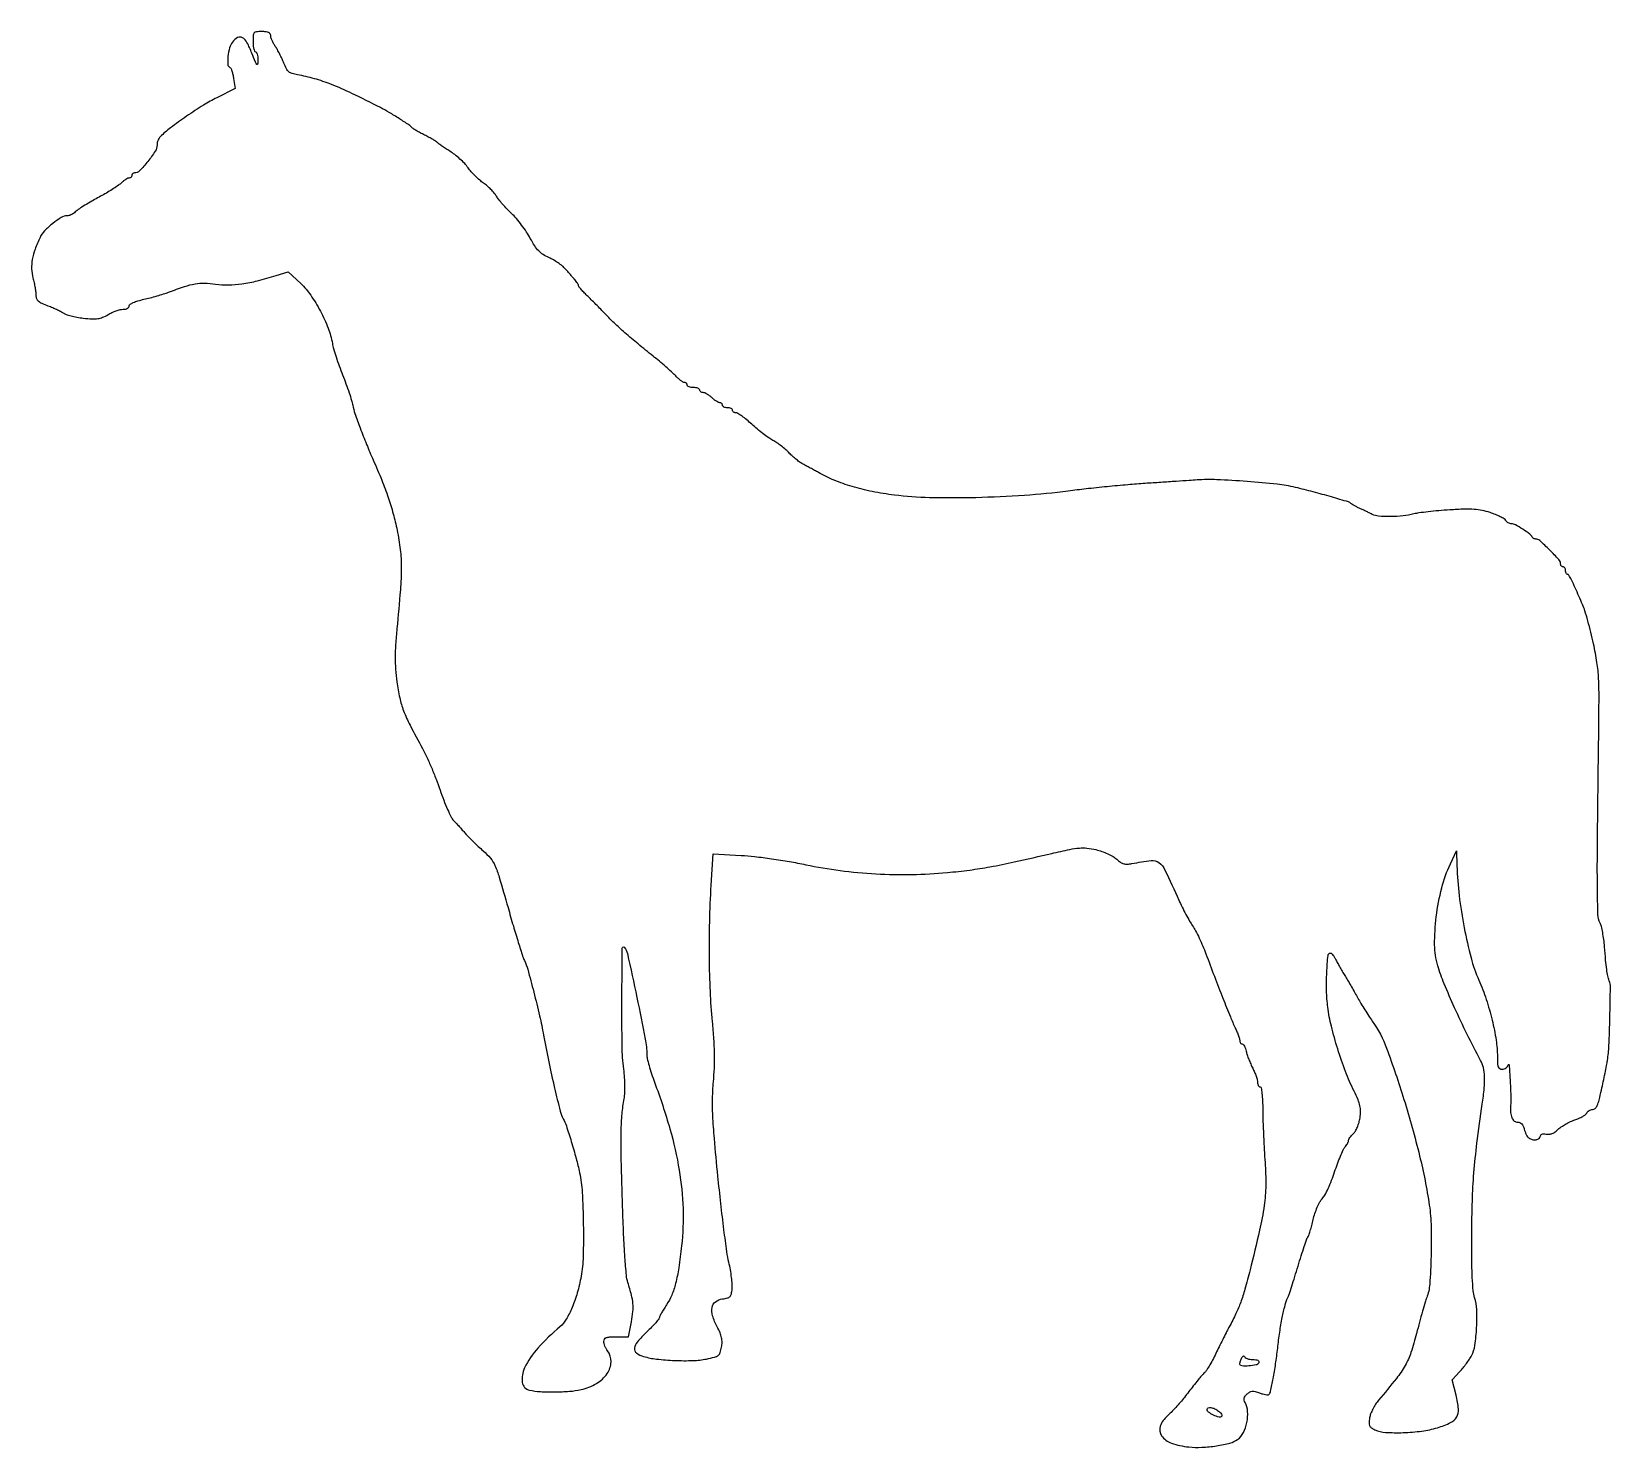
# Model space of a CAD drawing. Extents: x 0 to 626, y 0 to 561.
import ezdxf

# ---------------------------------------------------------------- set-up
doc = ezdxf.new("R2010")
doc.units = 0

msp = doc.modelspace()

# ---------------------------------------------------------------- linework, layer by layer
for points in [[(88, 557, 0.023598), (88.07239, 555.467056, 0.037669), (88.29375, 554.175, 0.04382), (88.612873, 553.251055, 0.295869), (89, 553, -0.271077), (89.380018, 552.777631, -0.058407), (89.685548, 552.045313, -0.045956), (89.883932, 550.995246, -0.029148), (89.929526, 549.75, -0.024329), (89.812666, 548.091126, -0.650809), (89.496298, 547.993979, -0.083939), (88.977938, 548.844487, -0.002855), (87.542582, 552.5, 0.030403), (85.619192, 556.702333, 0.142264), (83.781359, 558.587615, 0.260052), (81.891545, 558.600234, 0.103623), (79.855995, 556.855339, 0.097287), (78.711671, 554.555267, 0.041884), (78.082214, 551.172569, 0.03876), (78.009798, 547.993758, 0.293381), (78.847822, 546.833333, -0.196982), (79.213192, 546.483567, -0.023085), (79.631845, 545.410763, -0.024876), (80.022912, 544.030873, -0.017908), (80.326279, 542.458626), (80.956914, 538.417251), (73.67724, 534.815172, 0.024872), (68.373765, 531.854036, 0.011033), (61.672386, 527.453724, 0.010769), (55.302039, 522.861283, 0.032524), (51.25, 519.370093, 0.065035), (50.771144, 518.759045, 0.039657), (50.367188, 517.93449, 0.039145), (50.091733, 517.037733, 0.054998), (50, 516.206287, -0.14351), (49.244203, 513.627263, -0.02663), (46.328214, 509.571898, -0.024359), (43.033742, 505.855947, -0.201862), (41, 505, 0.099038), (40.618362, 504.923658, 0.097945), (40.29375, 504.70625, 0.097945), (40.076342, 504.381638, 0.099038), (40, 504, -0.103303), (39.920313, 503.618421, -0.09885), (39.693967, 503.29375, -0.096885), (39.355848, 503.076187, -0.094931), (38.958187, 503, 0.112187), (38.425145, 502.878875, 0.026611), (37.620406, 502.439152, 0.026062), (36.728061, 501.821552, 0.02313), (35.867012, 501.09073, -0.033901), (34.712777, 500.153045, -0.009107), (32.757371, 498.825996, -0.009183), (30.475589, 497.396457, -0.00938), (28.158826, 496.062102, 0.002775), (23.53104, 493.477494, 0.010529), (20.682515, 491.785639, 0.0167), (18.726939, 490.475122, 0.029542), (17.220803, 489.25, -0.047573), (16.587236, 488.771486, -0.035668), (15.811572, 488.367188, -0.036479), (15.018903, 488.090127, -0.065928), (14.338347, 488, 0.138858), (12.048399, 487.351539, 0.029755), (8.632875, 484.957252, 0.031825), (5.427764, 482.062753, 0.080512), (3.629074, 479.5, 0.02539), (1.63717, 474.795614, 0.044173), (0.542197, 470.70371, 0.051792), (0.282369, 466.981287, 0.056946), (0.813789, 463.406408, -0.011817), (1.267904, 461.53215, -0.010579), (1.65155, 459.568247, -0.010674), (1.921045, 457.790117, -0.032278), (2, 456.568357, 0.092232), (2.240964, 455.273181, 0.121648), (2.926481, 454.292346, 0.073919), (4.273536, 453.426787, 0.017542), (6.75, 452.413239, -0.01114), (8.678504, 451.65263, -0.011596), (10.545313, 450.816407, -0.011345), (12.123841, 450.020474, -0.04865), (13, 449.437717, 0.093446), (13.951427, 448.920655, 0.016891), (15.895558, 448.366498, 0.017682), (18.247718, 447.868747, 0.015199), (20.750834, 447.508902, 0.013894), (24.265346, 447.210868, 0.049513), (26.518811, 447.305867, 0.063589), (28.404585, 447.823881, 0.034502), (30.557994, 448.901716, -0.026271), (32.098858, 449.704914, -0.022884), (33.787234, 450.383629, -0.023534), (35.372954, 450.8558, -0.060661), (36.55716, 451, 0.051022), (37.506901, 451.097169, 0.074613), (38.294343, 451.387165, 0.096657), (38.815315, 451.821123, 0.172571), (39, 452.340285, -0.248263), (39.335289, 452.973935, -0.042826), (40.559528, 453.66166, -0.034737), (42.377352, 454.339218, -0.017467), (44.75, 454.951132, 0.008867), (47.24399, 455.548798, 0.006524), (49.985937, 456.295826, 0.006596), (52.561752, 457.070737, 0.014593), (54.5, 457.74462, -0.010278), (60.907644, 460.03456, -0.037921), (65.07337, 461.084366, -0.049755), (68.742807, 461.347678, -0.028199), (73.18642, 460.972745, 0.038992), (78.223401, 460.656944, 0.031562), (83.624274, 461.081425, 0.026399), (89.793776, 462.295629, 0.014497), (97.202507, 464.394809), (101.905014, 465.875751), (106.90501, 461.181507, -0.05303), (110.849509, 456.60133, -0.029466), (114.681476, 450.296065, -0.029384), (117.773684, 443.525555, -0.049152), (119.450717, 437.5, 0.027502), (119.936652, 435.407827, 0.007581), (120.929949, 432.178125, 0.007635), (122.168611, 428.547662, 0.007913), (123.503538, 425, -0.00639), (124.83687, 421.489062, -0.00652), (126.070747, 417.96875, -0.006354), (127.06347, 414.884247, -0.026823), (127.534638, 413, 0.034844), (128.399119, 409.764106, 0.00653), (130.467787, 403.985547, 0.007194), (132.990259, 397.505555, 0.007972), (135.616678, 391.320312, -0.008382), (139.009592, 383.311684, -0.01383), (141.573043, 376.424313, -0.015496), (143.538107, 370.018753, -0.015469), (145.103915, 363.5, -0.021942), (146.349632, 355.825785, -0.029854), (146.751584, 348.825135, -0.019491), (146.381701, 339.877525, -0.004247), (145.012762, 324.5, 0.008322), (144.501074, 318.168421, 0.016247), (144.341566, 313.107187, 0.018183), (144.516006, 308.438868, 0.014028), (145.033612, 303.37021, 0.021271), (146.132656, 297.056872, 0.037925), (147.643076, 292.008335, 0.027526), (150.217067, 286.268465, 0.006509), (155.156149, 277, -0.017843), (156.764341, 273.809984, -0.007871), (158.671162, 269.488226, -0.007779), (160.551079, 264.838637, -0.010367), (162.104466, 260.555663, 0.010673), (163.544044, 256.594063, 0.012609), (165.078641, 252.914338, 0.011508), (166.516439, 249.886577, 0.074179), (167.489792, 248.507029, -0.005065), (168.439816, 247.492152, -0.002339), (169.655867, 246.153905, -0.002317), (170.921178, 244.735126, -0.003216), (172.040819, 243.451366, 0.015655), (173.333679, 242.041384, 0.006281), (175.185182, 240.191964, 0.006208), (177.231501, 238.247584, 0.007802), (179.177075, 236.5, -0.039557), (182.07227, 233.546847, -0.071009), (183.856572, 230.666625, -0.031359), (185.522383, 226.105364, -0.002609), (189.032767, 214, 0.002466), (191.138281, 206.731488, 0.00336), (193.113066, 200.2, 0.002224), (194.831019, 194.738861, 0.038095), (195.536406, 193, -0.048356), (196.852942, 189.553546, -0.004276), (199.247497, 180.541382, -0.00617), (201.549115, 171.087457, -0.012098), (203.105158, 163.5, 0.006562), (205.149904, 152.936702, 0.006696), (207.458444, 142.501577, 0.004439), (209.690598, 133.379773, 0.066081), (210.909101, 130.336428, -0.04815), (212.138467, 127.558059, -0.006233), (214.108372, 121.363414, -0.007887), (216.027361, 114.681068, -0.013205), (217.402361, 109, -0.039463), (218.427994, 101.285445, -0.009718), (218.860999, 88.499336, -0.009718), (218.796793, 75.706124, -0.039468), (217.993971, 67.965793, -0.023069), (216.461235, 61.371396, -0.030772), (214.434317, 55.568196, -0.03488), (212.095502, 50.932799, -0.083192), (209.610067, 48, 0.034379), (200.897204, 39.542861, 0.070724), (195.617466, 31.663348, 0.143834), (194.676387, 25.956284, 0.320033), (197.5, 22.874746, 0.037794), (201.838974, 22.289685, 0.017219), (207.563296, 22.152025, 0.017259), (213.361285, 22.412558, 0.032973), (217.972342, 23.087488, 0.080177), (224.045184, 25.451819, 0.110414), (228.310481, 29.435095, 0.141842), (229.841789, 34.08968, 0.172582), (228.468197, 38.44113, -0.038541), (227.906136, 39.317028, -0.030083), (227.431283, 40.343408, -0.030896), (227.104414, 41.358927, -0.062488), (227, 42.19113, -0.136191), (227.252475, 43.100855, -0.170041), (227.923057, 43.65714, -0.076186), (229.258183, 43.932746, -0.012873), (231.869895, 44), (236.73979, 44), (237.906477, 49.930156, 0.022689), (238.51324, 53.975337, 0.048217), (238.535873, 57.137652, 0.04142), (237.945938, 60.533719, 0.012974), (236.513914, 65.5, -0.054082), (235.935374, 68.374364, -0.005269), (235.367723, 75.452552, -0.006072), (234.8485, 84.496974, -0.003405), (234.42588, 95.5, -0.001765), (233.901687, 114.182718, -0.009223), (233.839169, 124.474037, -0.016628), (234.159391, 131.487702, -0.025019), (234.946226, 137.557754, 0.028676), (235.262988, 140.149858, 0.017135), (235.356154, 143.254842, 0.016081), (235.233092, 146.631348, 0.015195), (234.892841, 150.057754, -0.02906), (234.244295, 159.143181, -0.004188), (234.155328, 177.748314, -0.001121), (234.273354, 197.967979, -0.679772), (235.066178, 198.27428, -0.133659), (236.35253, 195.80155, -0.001703), (240.069519, 178.408673, -0.003667), (243.402937, 161.94749, -0.048154), (244, 155.762286, 0.058918), (244.176899, 154.266271, 0.009894), (244.906622, 151.469072, 0.010711), (245.904762, 148.200706, 0.009327), (247.086373, 144.822481, -0.018689), (253.16946, 126.326994, -0.029147), (256.862835, 109.97199, -0.0327), (258.359063, 94.822513, -0.035338), (257.801779, 80, -0.010016), (256.685251, 71.342411, -0.025479), (255.431811, 65.134588, -0.034783), (253.875087, 60.432591, -0.051688), (251.825891, 56.614143, 0.00912), (250.75616, 54.972757, 0.012217), (249.850464, 53.444254, 0.009439), (249.155631, 52.146597, 0.113611), (249.018197, 51.600339, -0.169093), (248.816645, 51.057041, -0.008043), (247.536595, 49.55673, -0.012439), (245.91703, 47.808824, -0.008563), (244, 45.906724, 0.024326), (240.280675, 41.976155, 0.146271), (239.14954, 39.434139, 0.274122), (239.942421, 37.594366, 0.085374), (242.75, 36.208782, 0.044274), (247.890673, 35.168747, 0.017648), (255.067252, 34.62345, 0.017709), (262.29649, 34.586359, 0.042002), (267.637608, 35.199183, 0.013603), (270.88125, 35.942925, 0.102414), (272.286609, 36.633471, 0.145428), (273.06828, 37.725773, 0.03673), (273.633656, 39.860757, 0.042367), (273.834644, 41.848677, 0.056842), (273.658522, 43.649665, 0.048302), (273.047087, 45.574519, 0.021448), (271.894425, 47.979153, -0.046495), (270.079149, 52.30935, -0.123999), (269.888741, 55.628856, -0.184329), (271.261592, 57.848033, -0.128202), (274.007564, 59, 0.02896), (275.998023, 59.403703, 0.13819), (276.987591, 59.987036, 0.138619), (277.525419, 61.000176, 0.029207), (277.836146, 63, 0.041883), (277.857942, 64.81142, 0.01295), (277.591992, 67.528125, 0.012852), (277.135802, 70.563267, 0.01379), (276.532948, 73.5, -0.022667), (275.745525, 77.714197, -0.003243), (274.581731, 86.419012, -0.003681), (273.346861, 96.741859, -0.003134), (272.192564, 107.649829, -0.002543), (270.784164, 122.57667, -0.010407), (270.164301, 131.654546, -0.0164), (270.065495, 138.436492, -0.018313), (270.423892, 144.963952, 0.013546), (270.776449, 150.432241, 0.013311), (270.835283, 155.94364, 0.012077), (270.595552, 161.919087, 0.007855), (270.043684, 168.806161, -0.012613), (269.200528, 180.755311, -0.008969), (268.834212, 194.178254, -0.008538), (268.94426, 208.414836, -0.008202), (269.538713, 222.831614), (270.256972, 235.284553), (281.378486, 234.681693, -0.014709), (286.739205, 234.232654, -0.007409), (293.471607, 233.367518, -0.007266), (300.539408, 232.247561, -0.009343), (307, 231.002578, 0.020189), (320.569033, 228.691761, 0.018222), (334.752707, 227.385036, 0.018112), (349.086702, 227.109663, 0.019277), (363.106635, 227.889419, 0.009338), (371.965589, 228.892825, 0.012419), (379.971376, 230.154385, 0.009081), (389.604417, 232.100009, 0.00261), (404.43992, 235.459181, -0.005134), (411.602332, 237.042988, -0.030547), (415.390191, 237.601071, -0.049406), (418.379466, 237.560638, -0.028271), (421.93992, 236.953915, -0.027), (424.279549, 236.282923, -0.023098), (426.661427, 235.333026, -0.023832), (428.759802, 234.258353, -0.055466), (430.183391, 233.216486, 0.032303), (431.708793, 231.987932, 0.080966), (432.990524, 231.365844, 0.084766), (434.367109, 231.198245, 0.03791), (436.183391, 231.42418, -0.019755), (443.859787, 232.663295, -0.19753), (446.931298, 231.814868, -0.117406), (449.285991, 228.88816, -0.005215), (454.786269, 217, 0.009457), (456.094197, 214.234866, 0.007529), (457.606143, 211.300606, 0.007622), (459.089673, 208.623912, 0.018936), (460.277797, 206.725466, -0.027681), (461.447812, 204.781188, -0.010373), (462.876847, 201.93722, -0.01024), (464.308674, 198.768522, -0.01224), (465.52216, 195.725466, 0.00251), (468.885161, 186.790607, 0.002736), (472.243819, 178.143619, 0.002687), (475.209358, 170.747441, 0.011511), (477.101608, 166.390469, -0.00968), (477.828489, 164.733432, -0.011765), (478.442347, 163.1531, -0.01039), (478.897187, 161.808507, -0.076501), (479, 161.140469, 0.079245), (479.069481, 160.704824, 0.090943), (479.27041, 160.335013, 0.100771), (479.569461, 160.087774, 0.12311), (479.920545, 160, -0.226485), (480.3176, 159.810421, -0.04684), (480.757933, 159.147441, -0.040687), (481.1672, 158.20922, -0.028458), (481.478547, 157.097673, 0.026224), (481.858567, 155.717258, 0.011465), (482.499214, 153.928977, 0.011309), (483.26771, 152.057006, 0.014829), (484.058003, 150.386231, -0.017023), (484.801357, 148.796686, -0.017366), (485.429538, 147.170655, -0.017411), (485.875668, 145.723917, -0.066171), (486, 144.788558, 0.053953), (486.074049, 144.104318, 0.073685), (486.29375, 143.525389, 0.093385), (486.618423, 143.136811, 0.173852), (487, 143, -0.365773), (487.42232, 142.643335, -0.01358), (487.737491, 140.423072, -0.01793), (487.967445, 137.480825, -0.008976), (488.057712, 133.75, 0.006268), (488.13962, 129.387717, 0.00308), (488.347622, 123.839062, 0.003055), (488.634426, 118.077744, 0.004443), (488.963598, 113, -0.022157), (489.22736, 104.0045, -0.031011), (488.608949, 95.988813, -0.021638), (486.807335, 86.214205, -0.005438), (483.012536, 70.462891, -0.006508), (480.976085, 62.817055, -0.019494), (479.314724, 57.671437, -0.02343), (477.437398, 53.208001, -0.013402), (474.78016, 48, 0.006388), (473.837937, 46.215581, 0.002216), (472.523374, 43.61875, 0.002201), (471.100477, 40.745192, 0.00256), (469.773535, 38, -0.009201), (468.469975, 35.392161, -0.010298), (467.117514, 32.931342, -0.009671), (465.884787, 30.886316, -0.052752), (465.086291, 29.872655, 0.012052), (463.785142, 28.471819, 0.009378), (462.436774, 26.889249, 0.005058), (460.537957, 24.525666, 0.000876), (457, 20.013075, -0.011775), (455.418981, 18.084605, -0.008331), (453.558157, 15.992377, -0.008415), (451.712219, 14.051836, -0.017555), (450.197981, 12.617111, 0.126482), (447.468044, 8.590865, 0.242728), (447.968527, 4.822564, 0.159024), (451.863939, 1.879018, 0.057254), (458.731647, 0.362625, 0.037755), (463.923045, 0.22005, 0.026083), (469.774299, 0.808148, 0.025125), (475.064795, 1.894728, 0.095879), (478.092396, 3.334808, 0.117552), (480.367276, 6.026804, 0.06734), (481.765095, 10.066725, 0.066587), (482.049555, 14.393318, 0.106417), (481.032178, 17.939875, -0.06426), (480.6733, 18.88456, -0.117473), (480.672616, 19.704379, -0.105567), (481.048189, 20.495163, -0.045401), (481.843592, 21.358452, -0.051634), (482.911784, 22.1412, -0.111461), (483.877983, 22.447727, -0.087806), (485.029603, 22.343845, -0.023954), (486.773248, 21.779487, 0.019195), (488.019143, 21.363099, 0.027284), (489.155982, 21.097398, 0.026152), (490.076457, 20.983838, 0.217291), (490.460687, 21.127354, 0.143809), (491.163438, 22.414528, 0.006507), (492.179645, 27.400304, 0.010869), (493.159407, 33.236804, 0.008954), (493.957055, 39.5, -0.009694), (494.774045, 45.840185, -0.012376), (495.784087, 51.644478, -0.013138), (496.879636, 56.468476, -0.044899), (497.949703, 59.5, 0.025879), (498.462209, 60.793206, 0.002503), (499.525883, 63.996875, 0.003175), (500.751303, 67.832828, 0.002504), (502.030559, 72, -0.003509), (503.296817, 76.095468, -0.005016), (504.482057, 79.709375, -0.00283), (505.528501, 82.738696, -0.073854), (505.930382, 83.5, 0.076995), (506.285782, 84.183563, 0.007694), (506.850185, 85.943196, 0.009529), (507.453974, 88.075505, 0.007436), (508.030983, 90.413008, -0.023471), (508.716615, 92.851696, -0.021495), (509.645347, 95.289529, -0.022055), (510.66398, 97.392465, -0.063141), (511.607556, 98.710555, 0.063699), (512.631348, 100.144067, 0.014705), (513.961036, 102.804106, 0.014956), (515.320705, 105.98247, 0.014119), (516.516119, 109.297547, -0.008806), (517.651398, 112.55387, -0.010773), (518.83112, 115.554284, -0.009375), (519.919017, 118.024054, -0.072421), (520.607383, 119.078741, 0.028714), (521.140357, 119.757827, 0.028878), (521.590919, 120.492256, 0.030159), (521.906353, 121.176004, 0.093253), (522, 121.673753, -0.122714), (522.126337, 122.180763, -0.030919), (522.574574, 122.911478, -0.029678), (523.20732, 123.70787, -0.026133), (523.955997, 124.460178, 0.078335), (524.75568, 125.451338, 0.031073), (525.535059, 127.022806, 0.029772), (526.181721, 128.858165, 0.032606), (526.582675, 130.70275, 0.03373), (526.796021, 133.317441, 0.058274), (526.573173, 135.485284, 0.045913), (525.807077, 137.87184, 0.013849), (524.217316, 141.337585, -0.02292), (520.855513, 149.031661, -0.015736), (517.727107, 158.028785, -0.015876), (515.230957, 166.998569, -0.02783), (513.821377, 174.571731, -0.026026), (513.324182, 181.072269, -0.018773), (513.42053, 188.345568, -0.009874), (513.89584, 195.072943, -0.388011), (514.910614, 196, -0.202154), (515.282928, 195.843057, -0.02748), (515.85147, 195.192188, -0.028056), (516.46872, 194.303261, -0.020258), (517.058332, 193.25, 0.008107), (517.757691, 191.926224, 0.003458), (518.734212, 190.177006, 0.00342), (519.801488, 188.325524, 0.004488), (520.802703, 186.650445, -0.003932), (521.885535, 184.843384, -0.002026), (523.213786, 182.565628, -0.002014), (524.561284, 180.211354, -0.003046), (525.713341, 178.150445, 0.009062), (526.923984, 176.044624, 0.005178), (528.457844, 173.544193, 0.00517), (530.053496, 171.059892, 0.008549), (531.45784, 169, -0.065321), (537.115387, 158.264692, -0.013553), (543.99061, 138.02468, -0.014966), (550.168992, 115.737251, -0.023036), (554.034656, 96.106317, -0.03125), (554.769644, 87.569563, -0.012977), (554.740155, 75.988807, -0.01068), (554.182369, 64.810337, -0.074864), (552.991169, 59.5, 0.020284), (552.378136, 57.707624, 0.003142), (551.331181, 54.103434, 0.003499), (550.152129, 49.833593, 0.003037), (548.974671, 45.341478, -0.017866), (546.747345, 37.767234, -0.048826), (544.47736, 32.674626, -0.03848), (540.971073, 27.480734, -0.007909), (533.957707, 18.923088, 0.032868), (532.757352, 17.299561, 0.024917), (531.654375, 15.378135, 0.025443), (530.798018, 13.462645, 0.052213), (530.367638, 11.878063, 0.025705), (530.151494, 9.911614, 0.119864), (530.354736, 8.797952, 0.141168), (531.027182, 7.99892, 0.040824), (532.449474, 7.204975, 0.091044), (536.664658, 6.146881, 0.023969), (543.649135, 6.032175, 0.025128), (551.086075, 6.641512, 0.041919), (557.217983, 7.985609, 0.034855), (562.483483, 10.023393, 0.15341), (564.905485, 12.249973, 0.157454), (565.584567, 15.426318, 0.037286), (564.622313, 20.829029), (563.057014, 26.938986), (566.099902, 30.219493, 0.0161), (567.382361, 31.694625, 0.0116), (568.720252, 33.417601, 0.011736), (569.917264, 35.117285, 0.024753), (570.74725, 36.5, 0.087532), (572.090431, 40.601256, 0.021941), (572.781955, 47.634859, 0.022708), (572.844305, 54.785297, 0.070639), (571.994332, 59.517174, -0.057982), (571.429264, 62.263236, -0.010204), (571.077556, 67.528403, -0.008906), (570.872736, 74.718167, -0.003745), (570.841987, 84.392265, -0.006937), (571.086423, 97.832111, -0.012141), (571.713181, 108.944584, -0.011114), (572.922219, 120.658431, -0.00481), (575.027378, 136.192629, 0.012633), (575.784526, 142.522381, 0.033061), (575.911232, 147.097342, 0.046106), (575.450652, 150.605103, 0.068563), (574.36228, 153.5, -0.009037), (569.043282, 163.755586, -0.008844), (564.058469, 174.27048, -0.009199), (559.932687, 183.851874, -0.023246), (557.390238, 191, -0.072764), (556.138005, 199.287122, -0.032034), (556.797236, 210.382278, -0.031713), (558.959377, 221.822052, -0.047995), (562.394065, 231.345985), (564.833303, 236.5), (564.993617, 230.5, 0.023298), (565.852164, 218.808088, 0.017336), (567.844611, 206.019339, 0.017593), (570.565696, 194.097859, 0.038588), (573.655608, 185.27102, -0.023535), (576.586471, 177.642352, -0.020557), (578.938153, 169.421917, -0.021304), (580.49698, 161.526448, -0.038099), (581, 154.934624, 0.012095), (581.065922, 152.209903, 0.081142), (581.34761, 150.890303, 0.182856), (581.93387, 150.240393, 0.119343), (582.926676, 150, 0.084769), (583.697252, 150.131587, 0.073873), (584.421729, 150.514063, 0.075402), (584.990924, 151.081374, 0.09552), (585.310674, 151.75, -0.846269), (585.644765, 151.720031, -0.005048), (586.034697, 145.872918, -0.006955), (586.301133, 139.619877, -0.023013), (586.229668, 135.5, 0.037761), (586.262647, 132.780098, 0.078984), (586.775253, 130.732043, 0.118441), (587.714971, 129.466407, 0.175864), (589, 129, -0.09851), (589.898102, 128.821321, -0.103869), (590.640293, 128.313812, -0.08524), (591.218797, 127.457162, -0.046001), (591.63492, 126.25, 0.028354), (591.973248, 125.143402, 0.029097), (592.432202, 124.091998, 0.030406), (592.936482, 123.232419, 0.097539), (593.403972, 122.765313, 0.089775), (594.831929, 122.142205, 0.090583), (596.383064, 122.06192, 0.119797), (597.555869, 122.51333, 0.24602), (598, 123.361328, -0.14676), (598.164704, 123.910377, -0.156424), (598.601141, 124.261565, -0.100405), (599.33514, 124.38538, -0.038984), (600.363972, 124.270754, 0.074878), (601.547473, 124.224094, 0.068152), (602.733457, 124.522087, 0.059941), (603.922216, 125.174597, 0.039648), (605.113972, 126.180421, -0.044486), (606.3267, 127.184049, -0.021647), (608.032215, 128.251259, -0.021279), (609.915872, 129.215908, -0.028729), (611.697824, 129.913835, 0.023543), (613.343085, 130.538636, 0.028591), (614.81552, 131.281366, 0.029257), (615.95398, 132.031886, 0.141699), (616.416439, 132.64284, -0.102371), (616.749412, 133.161822, -0.066771), (617.312244, 133.601334, -0.063142), (618.008595, 133.898642, -0.069463), (618.734664, 134, 0.199067), (619.712221, 134.405259, 0.089973), (620.516093, 135.566916, 0.043084), (621.291043, 137.759318, 0.008867), (622.250376, 141.75, 0.002584), (622.955609, 145.010486, 0.002318), (623.653715, 148.398438, 0.002323), (624.252088, 151.44518, 0.007283), (624.614801, 153.5, 0.029497), (625.204369, 159.307272, 0.004842), (625.571455, 170.593332, 0.002355), (625.786445, 182.457068, 0.095016), (625.334071, 185, -0.039627), (624.769656, 186.917226, -0.017072), (624.310767, 189.543998, -0.011924), (623.890229, 193.185873, -0.004044), (623.447992, 198.5, 0.013161), (623.157812, 201.355875, 0.013784), (622.721021, 204.148571, 0.01355), (622.213082, 206.533847, 0.057706), (621.711217, 207.89939, -0.108907), (620.863205, 211.21325, -0.006106), (620.634991, 221.900302, -0.00491), (620.647003, 239.547909, -0.000667), (621.084285, 276.5, 0.001597), (621.278331, 295.95783, 0.013523), (621.100965, 304.708434, 0.02592), (620.467389, 311.078196, 0.015892), (619.09575, 318.5, 0.007418), (618.035443, 323.041407, 0.00722), (616.831857, 327.590625, 0.00715), (615.659568, 331.556875, 0.026557), (614.754486, 334, 0.001664), (611.826909, 340.713462, 0.012448), (610.349011, 343.857319, 0.019453), (609.373061, 345.630145, 0.258905), (608.75, 345.988527, -0.189442), (608.463524, 346.106198, -0.086716), (608.220312, 346.437255, -0.067314), (608.05529, 346.925106, -0.047976), (608, 347.5, 0.064853), (607.925306, 348.073457, 0.082425), (607.70625, 348.559375, 0.098894), (607.381354, 348.884432, 0.148195), (607, 349, -0.125661), (606.618627, 349.097385, -0.100778), (606.29375, 349.371526, -0.090103), (606.075392, 349.781599, -0.077549), (606, 350.264769, 0.188543), (605.382367, 351.844456, 0.010655), (601.672583, 355.695395, 0.010696), (597.802848, 359.38345, 0.187133), (596.213177, 360, -0.065475), (595.788178, 360.055893, -0.059155), (595.376162, 360.220313, -0.06269), (595.038331, 360.46307, -0.101413), (594.833333, 360.75, 0.130411), (593.853012, 361.968291, 0.01669), (591.05762, 363.882698, 0.016929), (588.140537, 365.604628, 0.125502), (586.590183, 366, -0.079125), (585.96066, 366.100249, -0.054721), (585.302394, 366.398306, -0.05412), (584.716097, 366.83724, -0.071914), (584.29969, 367.355936, 0.123117), (583.680067, 367.984965, 0.019803), (582.164041, 368.829643, 0.020861), (580.258444, 369.696707, 0.01697), (578.152364, 370.468732, 0.028274), (574.908622, 371.334727, 0.034383), (571.793055, 371.759864, 0.025097), (567.951867, 371.823997, 0.007687), (562.152364, 371.540394, 0.005861), (557.809188, 371.209865, 0.006253), (553.567902, 370.783529, 0.005969), (549.931438, 370.327963, 0.028801), (547.887302, 369.926025, -0.037844), (543.70731, 369.182275, -0.022531), (538.657212, 368.902307, -0.020338), (533.954659, 369.045041, -0.102654), (531.440033, 369.756177, 0.005649), (530.487118, 370.238903, 0.002341), (529.188635, 370.87082, 0.002316), (527.790624, 371.535138, 0.002986), (526.5, 372.131734, -0.008447), (525.31465, 372.69546, -0.010538), (524.234375, 373.260457, -0.008935), (523.351213, 373.767098, -0.07606), (523, 374.057278, 0.138987), (522.018998, 374.680755, 0.001956), (515.235925, 376.675649, 0.005892), (508.01618, 378.676412, 0.006547), (501, 380.434069, 0.031213), (493.724346, 381.682721, 0.008014), (481.837653, 382.77379, 0.008208), (469.853647, 383.48274, 0.027605), (462, 383.384386, -0.000213), (458.952084, 383.178977, -0.000047), (453.709375, 382.828393, -0.000049), (447.646099, 382.424098, -0.000047), (441.5, 382.015459, 0.005178), (434.637443, 381.488395, 0.00295), (426.353125, 380.716488, 0.002946), (418.021859, 379.841003, 0.004871), (411, 378.991939, -0.01543), (393.655989, 377.265442, -0.011287), (374.323573, 376.379662, -0.011412), (356.007059, 376.372517, -0.025397), (342.103001, 377.392343, -0.018146), (333.331997, 378.810387, -0.023048), (325.370418, 380.781194, -0.025061), (318.247333, 383.291769, -0.032137), (312, 386.334464, 0.00253), (310.475223, 387.192204, 0.001891), (308.786102, 388.122828, 0.001911), (307.188062, 388.987497, 0.004359), (305.973963, 389.624875, -0.035813), (304.796893, 390.340576, -0.014991), (303.316347, 391.461154, -0.014742), (301.797622, 392.759543, -0.018538), (300.473963, 394.053097, 0.023418), (299.081052, 395.38801, 0.014906), (297.345477, 396.813169, 0.014973), (295.555287, 398.112258, 0.026754), (294, 399.053672, -0.029209), (292.319078, 400.082432, -0.010989), (290.088018, 401.707729, -0.010843), (287.731041, 403.587561, -0.012966), (285.597507, 405.46209, 0.012695), (283.621525, 407.200095, 0.017005), (281.739292, 408.666989, 0.014212), (280.121615, 409.772716, 0.143769), (279.347507, 410, -0.072567), (278.832586, 410.075128, -0.08739), (278.39583, 410.29375, -0.100483), (278.103853, 410.618656, -0.133732), (278, 411, 0.191087), (277.848523, 411.381882, 0.088204), (277.4125, 411.70625, 0.068025), (276.765418, 411.926307, 0.048028), (276, 412, -0.048028), (275.234582, 412.073693, -0.068025), (274.5875, 412.29375, -0.088204), (274.151477, 412.618118, -0.191087), (274, 413, 0.103303), (273.920313, 413.381579, 0.09885), (273.693967, 413.70625, 0.096885), (273.355848, 413.923813, 0.094931), (272.958187, 414, -0.114892), (272.42039, 414.12523, -0.025667), (271.591799, 414.5875, -0.025343), (270.667944, 415.234417, -0.022119), (269.769625, 416, 0.027562), (268.851416, 416.765446, 0.028874), (267.868249, 417.4125, 0.030131), (266.95967, 417.867297, 0.101307), (266.311439, 418, -0.07466), (265.810359, 418.07524, -0.088576), (265.385235, 418.29375, -0.100668), (265.101042, 418.618647, -0.130232), (265, 419, 0.226478), (264.817169, 419.382936, 0.074992), (264.265625, 419.70625, 0.057076), (263.457356, 419.926884, 0.038131), (262.5, 420, -0.038131), (261.542644, 420.073116, -0.057076), (260.734375, 420.29375, -0.074992), (260.182831, 420.617064, -0.226478), (260, 421, 0.104784), (259.919149, 421.38156, 0.099121), (259.689691, 421.70625, 0.096492), (259.34687, 421.923867, 0.093575), (258.943629, 422, -0.14185), (258.37786, 422.163805, -0.021798), (257.406314, 422.838839, -0.022874), (256.302368, 423.762205, -0.018073), (255.193629, 424.855621, 0.018192), (253.757682, 426.271045, 0.005852), (251.528754, 428.26622, 0.005828), (248.994672, 430.430086, 0.006496), (246.5, 432.456148, -0.005416), (240.564082, 437.255786, -0.007578), (235.372836, 441.681249, -0.008575), (231.029414, 445.633193, -0.016601), (227.720228, 448.963574, 0.004873), (226.217474, 450.548627, 0.002659), (224.34438, 452.465624, 0.002649), (222.419829, 454.393907, 0.004208), (220.75, 456.021707, -0.008956), (219.31323, 457.449172, -0.012997), (218.101563, 458.7636, -0.008572), (217.148406, 459.891552, -0.172805), (217, 460.308133, 0.119184), (216.910013, 460.680282, 0.02095), (216.552003, 461.310827, 0.021667), (216.058791, 462.029268, 0.017976), (215.474905, 462.75, 0.000349), (214.734483, 463.598416, 0.00015), (213.744241, 464.730808, 0.000148), (212.688334, 465.936843, 0.000195), (211.724905, 467.035731, 0.043483), (210.569838, 468.141697, 0.020107), (208.896503, 469.37866, 0.019741), (207.022074, 470.545704, 0.025903), (205.220636, 471.450846, -0.038228), (202.917614, 472.679942, -0.059671), (201.179978, 474.102004, -0.049975), (199.628811, 476.076599, -0.019081), (197.865495, 479.100979, 0.023791), (196.372595, 481.60702, 0.01527), (194.418042, 484.371769, 0.015348), (192.333788, 486.967128, 0.027622), (190.448661, 488.940493, -0.013305), (188.665764, 490.702973, -0.01169), (186.898473, 492.63394, -0.011829), (185.3855, 494.451743, -0.034241), (184.458869, 495.800342, 0.041357), (183.581242, 497.039518, 0.020332), (182.27812, 498.467946, 0.02002), (180.795726, 499.850448, 0.027451), (179.350282, 500.962154, -0.029076), (177.831534, 502.138109, -0.016253), (176.120036, 503.730958, -0.016172), (174.48901, 505.459271, -0.025221), (173.212221, 507.058756, 0.034154), (171.862562, 508.688976, 0.018309), (169.993867, 510.51693, 0.01815), (167.942168, 512.250208, 0.026991), (166.017008, 513.599191, -0.005126), (164.250386, 514.725287, -0.006953), (162.679996, 515.780496, -0.004837), (161.389061, 516.69283, -0.074307), (161, 517.072543, 0.091715), (160.605033, 517.432215, 0.006515), (159.325, 518.204234, 0.00901), (157.760077, 519.083008, 0.006671), (156, 520, -0.006012), (154.239893, 520.91406, -0.008163), (152.675, 521.783925, -0.005756), (151.390476, 522.545496, -0.086276), (151, 522.887147, 0.075199), (149.785611, 523.997812, 0.00545), (145.973339, 526.494408, 0.00843), (141.911542, 528.996145, 0.015339), (138.5, 530.879895, 0.006457), (127.169336, 536.506616, 0.018039), (119.040155, 540.058482, 0.024561), (112.302978, 542.341647, 0.027672), (105.635634, 543.848705, -0.033336), (103.479489, 544.361784, -0.102721), (102.174336, 545.083268, -0.096103), (101.216276, 546.293876, -0.027035), (100.221027, 548.5, 0.014633), (99.493498, 550.225571, 0.010597), (98.587022, 552.104721, 0.01072), (97.649165, 553.854215, 0.022865), (96.835392, 555.15437, -0.025064), (96.132909, 556.287766, -0.024273), (95.539147, 557.497736, -0.025025), (95.122887, 558.611641, -0.077049), (95, 559.40437, 0.145197), (94.783184, 560.135259, 0.142527), (94.201627, 560.636026, 0.082418), (93.154853, 560.918171, 0.024709), (91.5, 561, 0.022778), (89.324962, 560.900863, 0.192545), (88.46875, 560.464286, 0.165362), (88.079836, 559.521028, 0.01583)], [(484.051949, 35, -0.027809), (485.335956, 34.928531, -0.099507), (486.115059, 34.679335, -0.197032), (486.453078, 34.255983, -0.164232), (486.429397, 33.676609, -0.256753), (485.427348, 32.829609, -0.032697), (482.527172, 32.439468, -0.033355), (479.693247, 32.434746, -0.394023), (479.002943, 33.168213, -0.073906), (479.188168, 34.453384, -0.059152), (479.744833, 35.738206, -0.122593), (480.342031, 36.352876, -0.484564), (480.766854, 36.199438, 0.169805), (481.123055, 35.738723, 0.056602), (481.896773, 35.352335, 0.048649), (482.918266, 35.088397, 0.038928)], [(470.557298, 14.581761, -0.042011), (471.245448, 13.983853, -0.067516), (471.706817, 13.359837, -0.095952), (471.88365, 12.808761, -0.230083), (471.746921, 12.413588, -0.277021), (470.713596, 12.155332, -0.037893), (468.552977, 12.996658, -0.038128), (466.530764, 14.163367, -0.247708), (466, 15.16898, -0.302127), (466.423035, 15.805169, -0.132089), (467.474709, 15.947491, -0.07689), (468.982689, 15.511211, -0.049107)]]:
    msp.add_lwpolyline(points, format="xyb", close=True)

doc.saveas('drawing.dxf')
